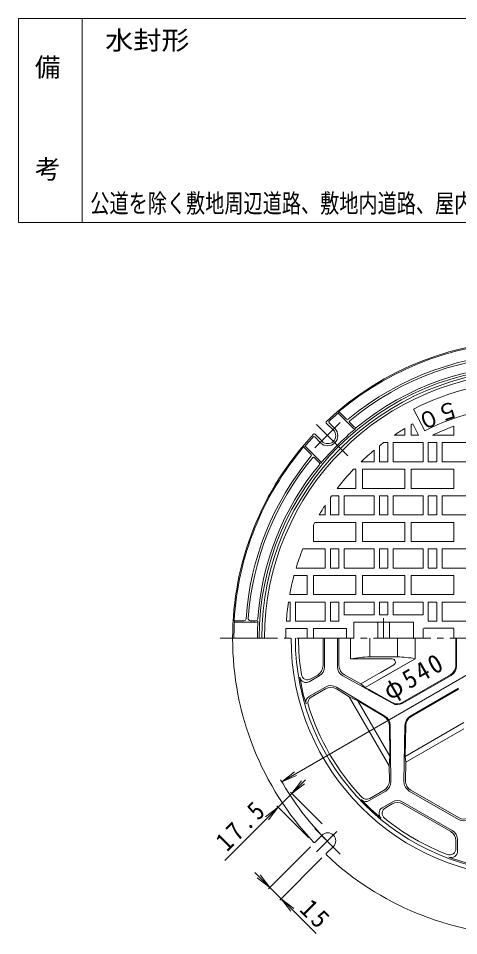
# Model space of a CAD drawing. Units: millimetres, scale not verified. Extents: x -589 to 461, y -802 to 845.
# Drawn here: x -589 to -175, y -18 to 845 of the extents above; entities that cross this region are included whole.
import ezdxf
from ezdxf.enums import TextEntityAlignment as Align

# ---------------------------------------------------------------- set-up
doc = ezdxf.new("R2010")
doc.units = ezdxf.units.MM
doc.header["$LTSCALE"] = 6
doc.linetypes.add('CHAIN2', pattern=[12, 9, -1, 1, -1])
for name, color, linetype, lineweight in [('0-1_躯体', 2, 'Continuous', 18), ('0-2_仕上', 3, 'Continuous', 18), ('0-4_その他', 7, 'Continuous', 18), ('F-0_F-0ﾚｲﾔ', 7, 'Continuous', 18)]:
    doc.layers.add(name, color=color, linetype=linetype, lineweight=lineweight)
doc.layers.add('F-4_F-4ﾚｲﾔ', color=2, linetype='Continuous')
doc.layers.add('F-5_F-5ﾚｲﾔ', color=6, linetype='Continuous')
doc.styles.add('ＭＳ ゴシック', font='')
doc.styles.get('ＭＳ ゴシック').set_extended_font_data('MS Gothic')

msp = doc.modelspace()

# ---------------------------------------------------------------- linework, layer by layer
at = {"layer": '0-1_躯体'}
for p, q in [((-288.352, 473.249), (-287.56, 474.578)), ((-288.352, 473.249), (-273.856, 458.752)), ((-287.56, 474.578), (-280.399, 467.417)), ((-299.483, 463.873), (-292.857, 457.247)), ((-296.959, 464.178), (-291.443, 458.661)), ((-277.558, 464.576), (-273.229, 460.247)), ((-310.394, 450.743), (-304.878, 445.226)), ((-310.089, 453.267), (-303.463, 446.641)), ((-319.465, 442.136), (-320.794, 441.343)), ((-320.794, 441.343), (-313.633, 434.183)), ((-319.465, 442.136), (-304.968, 427.639)), ((-310.793, 431.342), (-306.426, 426.976)), ((-386.106, 277.878), (-376.96, 277.878)), ((-385.891, 276.379), (-386.106, 277.878)), ((-385.891, 276.379), (-365.267, 276.379)), ((-370.946, 277.878), (-365.933, 277.878)), ((-310.089, 69.49), (-303.463, 76.116)), ((-299.483, 58.884), (-292.857, 65.51))]:
    msp.add_line(p, q, dxfattribs=at)
at = {"layer": '0-1_躯体', "linetype": 'CHAIN2'}
for p, q in [((-286.366, 464.444), (-310.366, 440.445)), ((-279.285, 433.069), (-308.672, 462.456)), ((-286.367, 58.313), (-310.366, 82.312)), ((-289.579, 79.395), (-308.672, 60.301))]:
    msp.add_line(p, q, dxfattribs=at)
at = {"layer": '0-1_躯体'}
for centre, radius, start, end in [((-107.595, 261.379), 280, 46.74583, 133.25417), ((-107.595, 261.379), 279, 49.83173, 130.16829), ((-107.595, 261.379), 268, 50.22565, 129.77437), ((-107.595, 261.379), 266, 50.30476, 129.69527), ((-107.595, 261.379), 257, 50.65021, 129.34975), ((-107.595, 261.379), 255, 0, 180), ((-107.595, 261.379), 252.5, 0, 180), ((-107.595, 261.379), 278.5, 130.46924, 132.83156), ((-279.692, 468.124), 1, 225, 309.77359), ((-298.16, 451.944), 9.5, 225, 45), ((-107.595, 261.379), 256.7, 129.77802, 140.22191), ((-298.776, 464.58), 1, 133.25336, 224.99599), ((-296.252, 464.885), 1, 132.83165, 224.99599), ((-276.851, 465.283), 1, 129.69727, 225), ((-272.795, 459.813), 1.5, 225, 309.77892), ((-271.814, 461.661), 2, 224.99799, 309.35013), ((-107.595, 261.379), 280, 136.74583, 180), ((-107.595, 261.379), 278.5, 137.16844, 139.53076), ((-311.101, 450.036), 1, 45.00401, 137.16835), ((-310.796, 452.559), 1, 45.00401, 136.74275), ((-298.16, 451.944), 7.5, 225, 45), ((-107.595, 261.379), 279, 139.83173, 176.60956), ((-107.595, 261.379), 268, 140.22565, 176.07111), ((-314.34, 433.476), 1, 320.22641, 45), ((-311.5, 430.635), 1, 45, 140.30711), ((-107.595, 261.379), 266, 140.30476, 175.98166), ((-107.595, 261.379), 257, 140.65016, 175.90395), ((-307.877, 425.598), 2, 320.64987, 45.00201), ((-306.029, 426.579), 1.5, 320.22108, 45), ((-107.595, 261.379), 278.7, 176.91476, 180), ((-376.96, 279.879), 2, 270, 356.07092), ((-370.946, 279.879), 2, 175.98132, 270), ((-365.933, 279.879), 2, 270, 355.90427), ((-365.267, 277.878), 1.5, 270, 356.33536), ((-107.595, 261.379), 256.7, 176.33607, 180), ((-107.595, 261.379), 280, 180, 223.25417), ((-107.595, 261.379), 225, 180, 0), ((-298.16, 70.813), 7.5, 315, 135), ((-310.796, 70.198), 1, 223.25336, 314.99599), ((-298.776, 58.177), 1, 135.00401, 226.74275), ((-107.595, 261.379), 280, 226.74583, 268.25418)]:
    msp.add_arc(centre, radius, start, end, dxfattribs=at)
at = {"layer": '0-2_仕上'}
for p, q in [((-207.019, 456.509), (-217.46, 477.002)), ((-225.595, 458.802), (-225.595, 452.378)), ((-219.595, 462.266), (-219.595, 452.378)), ((-212.771, 452.378), (-218.201, 463.037)), ((-179.595, 460.777), (-179.595, 452.378)), ((-235.731, 452.378), (-225.595, 452.378)), ((-219.595, 452.378), (-212.771, 452.378)), ((-199.589, 452.378), (-179.595, 452.378)), ((-249.595, 442.309), (-249.595, 427.378)), ((-245.595, 445.378), (-241.595, 445.378)), ((-241.595, 445.378), (-241.595, 427.378)), ((-236.595, 445.378), (-208.595, 445.378)), ((-236.595, 445.378), (-236.595, 427.378)), ((-208.595, 445.378), (-208.595, 427.378)), ((-203.595, 445.378), (-203.595, 427.378)), ((-190.595, 445.378), (-162.595, 445.378)), ((-190.595, 445.378), (-190.595, 427.378)), ((-254.595, 438.271), (-254.595, 427.378)), ((-266.793, 427.378), (-254.595, 427.378)), ((-249.595, 427.378), (-241.595, 427.378)), ((-236.595, 427.378), (-208.595, 427.378)), ((-203.595, 427.378), (-195.595, 427.378)), ((-190.595, 427.378), (-162.595, 427.378)), ((-273.785, 420.378), (-271.595, 420.378)), ((-271.595, 420.378), (-271.595, 402.379)), ((-265.595, 420.378), (-265.595, 402.379)), ((-219.595, 420.378), (-219.595, 402.379)), ((-289.306, 402.379), (-271.595, 402.379)), ((-265.595, 402.379), (-225.595, 402.379)), ((-219.595, 402.379), (-179.595, 402.379)), ((-295.595, 393.878), (-295.595, 377.378)), ((-294.528, 395.378), (-287.595, 395.378)), ((-287.595, 395.378), (-287.595, 377.378)), ((-282.595, 395.378), (-254.595, 395.378)), ((-282.595, 395.378), (-282.595, 377.378)), ((-254.595, 395.378), (-254.595, 377.378)), ((-249.595, 395.378), (-249.595, 377.378)), ((-236.595, 395.378), (-208.595, 395.378)), ((-236.595, 395.378), (-236.595, 377.378)), ((-208.595, 395.378), (-208.595, 377.378)), ((-203.595, 395.378), (-203.595, 377.378)), ((-190.595, 395.378), (-162.595, 395.378)), ((-190.595, 395.378), (-190.595, 377.378)), ((-300.595, 386.482), (-300.595, 377.378)), ((-306.2, 377.378), (-300.595, 377.378)), ((-295.595, 377.378), (-287.595, 377.378)), ((-282.595, 377.378), (-254.595, 377.378)), ((-249.595, 377.378), (-241.595, 377.378)), ((-236.595, 377.378), (-208.595, 377.378)), ((-203.595, 377.378), (-195.595, 377.378)), ((-190.595, 377.378), (-162.595, 377.378)), ((-311.595, 367.604), (-311.595, 352.378)), ((-310.126, 370.378), (-271.595, 370.378)), ((-271.595, 370.378), (-271.595, 352.378)), ((-265.595, 370.378), (-265.595, 352.378)), ((-219.595, 370.378), (-219.595, 352.378)), ((-321.707, 345.378), (-300.595, 345.378)), ((-311.595, 352.378), (-271.595, 352.378)), ((-300.595, 345.378), (-300.595, 327.378)), ((-295.595, 345.378), (-295.595, 327.378)), ((-282.595, 345.378), (-254.595, 345.378)), ((-282.595, 345.378), (-282.595, 327.378)), ((-265.595, 352.378), (-225.595, 352.378)), ((-254.595, 345.378), (-254.595, 327.378)), ((-249.595, 345.378), (-249.595, 327.378)), ((-236.595, 345.378), (-208.595, 345.378)), ((-236.595, 345.378), (-236.595, 327.378)), ((-219.595, 352.378), (-179.595, 352.378)), ((-208.595, 345.378), (-208.595, 327.378)), ((-203.595, 345.378), (-203.595, 327.378)), ((-190.595, 345.378), (-162.595, 345.378)), ((-190.595, 345.378), (-190.595, 327.378)), ((-329.899, 320.378), (-317.595, 320.378)), ((-327.922, 327.378), (-300.595, 327.378)), ((-317.595, 320.378), (-317.595, 302.379)), ((-311.595, 320.378), (-311.595, 302.379)), ((-295.595, 327.378), (-287.595, 327.378)), ((-282.595, 327.378), (-254.595, 327.378)), ((-265.595, 320.378), (-265.595, 302.379)), ((-249.595, 327.378), (-241.595, 327.378)), ((-236.595, 327.378), (-208.595, 327.378)), ((-219.595, 320.378), (-179.595, 320.378)), ((-219.595, 320.378), (-219.595, 302.379)), ((-203.595, 327.378), (-195.595, 327.378)), ((-190.595, 327.378), (-162.595, 327.378)), ((-179.595, 320.378), (-179.595, 302.379)), ((-333.911, 302.379), (-317.595, 302.379)), ((-311.595, 302.379), (-271.595, 302.379)), ((-265.595, 302.379), (-225.595, 302.379)), ((-219.595, 302.379), (-179.595, 302.379)), ((-335.068, 295.379), (-333.595, 295.379)), ((-333.595, 295.379), (-333.595, 277.379)), ((-328.595, 295.379), (-300.595, 295.379)), ((-328.595, 295.379), (-328.595, 277.379)), ((-300.595, 295.379), (-300.595, 277.379)), ((-295.595, 295.379), (-295.595, 277.379)), ((-282.595, 295.379), (-254.595, 295.379)), ((-282.595, 295.379), (-282.595, 283.379)), ((-254.595, 295.379), (-254.595, 283.379)), ((-249.595, 295.379), (-241.595, 295.379)), ((-249.595, 295.379), (-249.595, 283.379)), ((-241.595, 295.379), (-241.595, 283.379)), ((-236.595, 295.379), (-208.595, 295.379)), ((-236.595, 295.379), (-236.595, 283.379)), ((-208.595, 295.379), (-208.595, 283.379)), ((-203.595, 295.379), (-203.595, 277.379)), ((-190.595, 295.379), (-162.595, 295.379)), ((-190.595, 295.379), (-190.595, 277.379)), ((-337.038, 277.379), (-333.595, 277.379)), ((-328.595, 277.379), (-300.595, 277.379)), ((-295.595, 277.379), (-287.595, 277.379)), ((-254.595, 283.379), (-282.595, 283.379)), ((-217.595, 276.378), (-273.595, 276.378)), ((-273.595, 276.378), (-273.595, 261.379)), ((-251.095, 276.378), (-251.095, 261.379)), ((-241.595, 283.379), (-249.595, 283.379)), ((-240.095, 276.378), (-240.095, 261.379)), ((-208.595, 283.379), (-236.595, 283.379)), ((-217.595, 276.378), (-217.595, 261.379)), ((-203.595, 277.379), (-195.595, 277.379)), ((-190.595, 277.379), (-162.595, 277.379)), ((-337.418, 270.378), (-317.595, 270.378)), ((-317.595, 270.378), (-317.595, 261.379)), ((-311.595, 270.378), (-280.595, 270.378)), ((-311.595, 270.378), (-311.595, 261.379)), ((-280.595, 270.378), (-280.595, 261.379)), ((-208.595, 270.379), (-208.595, 261.379)), ((-207.812, 270.794), (-179.595, 270.794)), ((-179.595, 270.379), (-179.595, 261.379)), ((-302.595, 235.398), (-302.595, 261.379)), ((-301.095, 234.532), (-301.095, 261.379)), ((-289.095, 234.648), (-289.095, 261.379)), ((-287.595, 235.531), (-287.595, 261.379)), ((-276.595, 261.379), (-276.595, 241.879)), ((-258.595, 261.379), (-258.595, 243.879)), ((-232.595, 261.379), (-232.595, 243.879)), ((-215.951, 242.12), (-215.951, 261.379)), ((-177.845, 235.542), (-177.845, 261.379)), ((-177.095, 235.109), (-177.095, 261.379)), ((-237.566, 241.879), (-276.595, 241.879)), ((-215.952, 242.12), (-262.832, 215.053)), ((-258.595, 243.879), (-232.595, 243.879)), ((-215.951, 242.12), (-250.031, 222.444)), ((-236.066, 236.281), (-267.176, 218.319)), ((-236.066, 236.281), (-248.864, 228.891)), ((-315.459, 220.465), (-306.095, 225.872)), ((-315.459, 220.465), (-306.095, 225.872)), ((-307.595, 226.738), (-313.989, 223.046)), ((-307.595, 226.738), (-313.989, 223.046)), ((-237.423, 200.107), (-283.944, 225.902)), ((-267.176, 218.319), (-282.444, 226.786)), ((-182.845, 226.882), (-227.581, 201.054)), ((-227.573, 200.192), (-182.095, 226.449)), ((-267.176, 218.319), (-262.832, 215.054)), ((-300.183, 215.428), (-315.822, 206.399)), ((-311.193, 209.072), (-315.822, 206.399)), ((-300.196, 213.689), (-313.721, 205.88)), ((-310.443, 207.772), (-313.721, 205.88)), ((-277.886, 206.331), (-290.065, 213.612)), ((-244.361, 188.038), (-290.052, 215.351)), ((-237.43, 200.968), (-262.832, 215.054)), ((-237.422, 200.107), (-259.903, 212.572)), ((-237.43, 200.968), (-259.351, 213.124)), ((-220.573, 188.068), (-175.095, 214.325)), ((-175.095, 213.459), (-219.831, 187.63)), ((-277.886, 206.331), (-269.84, 202.395)), ((-277.886, 206.331), (-240.413, 141.426)), ((-245.104, 187.608), (-269.99, 202.485)), ((-269.928, 202.547), (-239.799, 150.362)), ((-245.104, 187.608), (-269.84, 202.395)), ((-244.361, 188.038), (-269.443, 203.032)), ((-170.095, 181.993), (-225.332, 150.102)), ((-240.236, 179.177), (-239.799, 150.362)), ((-239.493, 179.606), (-238.684, 126.38)), ((-226.493, 126.394), (-225.572, 179.581)), ((-224.829, 179.143), (-225.332, 150.101)), ((-170.095, 176.219), (-224.676, 144.707)), ((-240.413, 141.426), (-239.799, 150.362)), ((-224.675, 144.707), (-225.332, 150.101)), ((-240.197, 127.238), (-240.413, 141.426)), ((-224.978, 127.251), (-224.675, 144.707)), ((-243.683, 117.567), (-259.322, 108.538)), ((-245.196, 118.426), (-258.721, 110.617)), ((-221.494, 117.56), (-175.195, 90.83)), ((-219.979, 118.418), (-175.21, 92.57)), ((-246.959, 101.82), (-237.595, 107.226)), ((-237.595, 105.494), (-243.989, 101.802)), ((-228.345, 105.927), (-181.845, 79.08)), ((-227.595, 107.226), (-181.095, 80.379)), ((-177.595, 70.853), (-177.595, 63.469)), ((-176.095, 60.907), (-176.095, 71.719))]:
    msp.add_line(p, q, dxfattribs=at)
at = {"layer": '0-2_仕上', "linetype": 'CHAIN2'}
for p, q in [((-245.595, 280.125), (-245.595, 261.379)), ((-399.219, 261.379), (177.539, 261.379))]:
    msp.add_line(p, q, dxfattribs=at)
at = {"layer": '0-2_仕上', "color": 7}
for p, q in [((-394.927, 52.305), (-319.008, 128.224)), ((-331.986, 115.246), (-322.854, 127.146)), ((-331.986, 115.246), (-320.086, 124.377)), ((-303.463, 86.723), (-333.259, 116.519)), ((-316.191, 73.995), (-345.987, 103.791)), ((-344.714, 102.518), (-356.614, 93.386)), ((-344.714, 102.518), (-353.845, 90.618)), ((-314.35, 65.23), (-353.937, 25.643)), ((-303.743, 54.623), (-343.33, 15.036)), ((-366.719, 40.971), (-309.136, -16.613)), ((-352.664, 26.916), (-364.565, 36.047)), ((-352.664, 26.916), (-361.796, 38.816)), ((-342.058, 16.309), (-330.157, 7.177)), ((-342.058, 16.309), (-332.926, 4.409))]:
    msp.add_line(p, q, dxfattribs=at)
at = {"layer": '0-2_仕上'}
for points in [[(-203.595, 445.378), (-195.595, 445.378), (-195.595, 427.378)], [(-265.595, 420.378), (-225.595, 420.378), (-225.595, 402.379)], [(-219.595, 420.378), (-179.595, 420.378), (-179.595, 402.379)], [(-249.595, 395.378), (-241.595, 395.378), (-241.595, 377.378)], [(-203.595, 395.378), (-195.595, 395.378), (-195.595, 377.378)], [(-265.595, 370.378), (-225.595, 370.378), (-225.595, 352.378)], [(-219.595, 370.378), (-179.595, 370.378), (-179.595, 352.378)], [(-295.595, 345.378), (-287.595, 345.378), (-287.595, 327.378)], [(-249.595, 345.378), (-241.595, 345.378), (-241.595, 327.378)], [(-203.595, 345.378), (-195.595, 345.378), (-195.595, 327.378)], [(-311.595, 320.378), (-271.595, 320.378), (-271.595, 302.379)], [(-265.595, 320.378), (-225.595, 320.378), (-225.595, 302.379)], [(-295.595, 295.379), (-287.595, 295.379), (-287.595, 277.379)], [(-203.595, 295.379), (-195.595, 295.379), (-195.595, 277.379)]]:
    msp.add_lwpolyline(points, dxfattribs=at)
for centre, radius, start, end in [((-107.595, 261.379), 250, 0, 180), ((-107.595, 261.379), 242, 63, 117.00002), ((-107.595, 261.379), 219, 63, 117.00002), ((-107.595, 261.379), 230, 120.86674, 123.85658), ((-107.595, 261.379), 230, 118.74406, 119.14073), ((-107.595, 261.379), 212, 109.85387, 115.71767), ((-107.595, 261.379), 230, 126.8699, 128.12589), ((-107.595, 261.379), 230, 129.72701, 133.80174), ((-107.595, 261.379), 230, 136.26656, 142.19009), ((-107.595, 261.379), 230, 144.36575, 144.82448), ((-107.595, 261.379), 230, 147.04839, 149.71191), ((-107.595, 261.379), 230, 151.71141, 152.49323), ((-107.595, 261.379), 230, 158.57904, 163.32417), ((-107.595, 261.379), 230, 165.13623, 169.73152), ((-107.595, 261.379), 230, 171.49904, 176.01097), ((-107.595, 261.379), 230, 177.75742, 180), ((-107.595, 261.379), 221, 180, 0), ((-107.595, 261.379), 218, 180, 188.99249), ((-253.513, 116.146), 127.834, 92.27812, 100.40228), ((-237.566, 238.879), 3, 300.00169, 90), ((-237.566, 238.879), 3, 300.00169, 90), ((-237.676, 116.146), 127.834, 80.21536, 87.72188), ((-312.595, 235.398), 10, 300.00038, 0), ((-312.595, 235.398), 10, 300.00038, 0), ((-311.095, 234.532), 10, 299.9996, 359.99936), ((-311.095, 234.532), 10, 299.9996, 359.99936), ((-279.095, 234.648), 10, 179.99986, 240.9917), ((-277.595, 235.531), 10, 180, 240.99184), ((-187.845, 235.542), 10, 300.00038, 0), ((-187.095, 235.109), 10, 300.00038, 0), ((-107.595, 261.379), 219.868, 189.6138, 196.34192), ((-318.459, 225.661), 6, 189.61369, 299.99982), ((-318.459, 225.661), 6, 189.61369, 299.99982), ((-316.989, 228.242), 6, 188.99251, 299.99957), ((-316.989, 228.242), 6, 188.99251, 299.99957), ((-187.845, 235.542), 10, 300.00038, 305.27815), ((-187.095, 235.109), 10, 300.00038, 309.37122), ((-295.183, 206.768), 10, 59.12906, 119.9991), ((-295.196, 205.028), 10, 59.12947, 119.99988), ((-312.822, 201.203), 6, 118.32079, 196.34204), ((-312.822, 201.203), 6, 118.32079, 196.34204), ((-310.721, 200.684), 6, 120.0004, 197.94786), ((-310.721, 200.684), 6, 120.0004, 197.94786), ((-107.595, 261.379), 218, 196.67238, 223.36372), ((-232.581, 209.714), 10, 240.99246, 299.99974), ((-232.581, 209.714), 10, 240.99246, 299.99974), ((-232.573, 208.852), 10, 240.99246, 299.99974), ((-232.573, 208.852), 10, 240.99246, 299.99974), ((-250.235, 179.025), 10, 0.87013, 59.12962), ((-249.492, 179.454), 10, 0.87013, 59.12962), ((-249.492, 179.454), 10, 0.87013, 59.12962), ((-215.573, 179.407), 10, 120.00003, 179.00731), ((-215.573, 179.407), 10, 119.99974, 179.00702), ((-214.831, 178.97), 10, 120.00003, 179.00731), ((-214.831, 178.97), 10, 119.99974, 179.00702), ((-250.196, 127.086), 10, 299.9996, 0.87001), ((-248.683, 126.228), 10, 300.00095, 0.87099), ((-216.494, 126.221), 10, 179.00778, 239.99962), ((-214.979, 127.078), 10, 179.00778, 239.99962), ((-107.595, 261.379), 219.868, 223.65807, 230.38618), ((-262.322, 113.734), 6, 223.65756, 301.67882), ((-261.721, 115.814), 6, 222.05174, 299.99921), ((-232.595, 98.566), 10, 60.00069, 120.00044), ((-232.595, 96.834), 10, 59.99948, 119.9991), ((-243.959, 96.624), 6, 119.99979, 230.38591), ((-240.989, 96.606), 6, 120.00003, 231.0071), ((-107.595, 261.379), 218, 231.00751, 248.99248), ((-170.21, 101.231), 10, 240.00012, 300.99223), ((-170.195, 99.49), 10, 240.00012, 300.99196), ((-187.595, 70.853), 10, 0.00064, 60.00026), ((-186.095, 71.719), 10, 359.99986, 59.99962), ((-183.595, 63.469), 6, 248.99294, 0), ((-182.095, 60.907), 6, 249.61412, 0.00024), ((-107.595, 261.379), 219.868, 249.61382, 256.34193)]:
    msp.add_arc(centre, radius, start, end, dxfattribs=at)
at = {"layer": '0-4_その他'}
for p, q in [((126.232, 396.379), (-341.422, 126.379)), ((-341.422, 126.379), (-329.521, 135.51)), ((-341.422, 126.379), (-327.564, 132.119))]:
    msp.add_line(p, q, dxfattribs=at)
msp.add_arc((-107.595, 261.379), 270, 209.56031, 225.00007, dxfattribs=at)
at = {"layer": 'F-0_F-0ﾚｲﾔ'}
for p, q in [((461.027, 844.622), (-588.973, 844.622)), ((-588.973, 652.621), (-588.973, 844.622)), ((-528.973, 652.621), (-528.973, 844.622)), ((461.027, 652.621), (-588.973, 652.621))]:
    msp.add_line(p, q, dxfattribs=at)

# ---------------------------------------------------------------- texts
at = {"layer": '0-2_仕上', "color": 4, "style": 'ＭＳ ゴシック'}
for s, rotation, p in [('０', 204.546, (-198.9, 482.974)), ('５', 199.636, (-179.602, 489.974))]:
    msp.add_text(s, height=15.4, rotation=rotation, dxfattribs=at).set_placement(p, align=Align.BOTTOM_LEFT)
at = {"layer": '0-2_仕上', "color": 2, "char_height": 17.6, "attachment_point": 7, "style": 'ＭＳ ゴシック'}
for s, insert, rotation in [('\\T1.28;\\W0.9;17.5', (-392.578, 59.744), 45), ('\\T1.27;\\W0.95;15', (-325.756, 5.099), 315)]:
    msp.add_mtext(s, dxfattribs=dict(at, insert=insert, rotation=rotation))
at = {"layer": '0-4_その他', "color": 2, "insert": (-237.395, 198.453), "char_height": 17.6, "attachment_point": 7, "rotation": 30, "style": 'ＭＳ ゴシック'}
msp.add_mtext('\\T1.21;\\W0.95;φ540', dxfattribs=at)
at = {"layer": 'F-4_F-4ﾚｲﾔ', "style": 'ＭＳ ゴシック'}
for s, p in [('備', (-573.419, 784.621)), ('考', (-573.419, 688.621))]:
    msp.add_text(s, height=17.6, dxfattribs=at).set_placement(p, align=Align.BOTTOM_LEFT)
at = {"layer": 'F-4_F-4ﾚｲﾔ', "color": 4, "style": 'ＭＳ ゴシック', "width": 0.75}
msp.add_text('公道を除く敷地周辺道路、敷地内道路、屋内に御使用ください。', height=17.6, dxfattribs=at).set_placement((-521.334, 656.532), align=Align.BOTTOM_LEFT)
at = {"layer": 'F-5_F-5ﾚｲﾔ', "color": 2, "style": 'ＭＳ ゴシック', "width": 1.1}
msp.add_text('水封形', height=17.6, dxfattribs=at).set_placement((-507.373, 809.887), align=Align.BOTTOM_LEFT)

doc.saveas('drawing.dxf')
